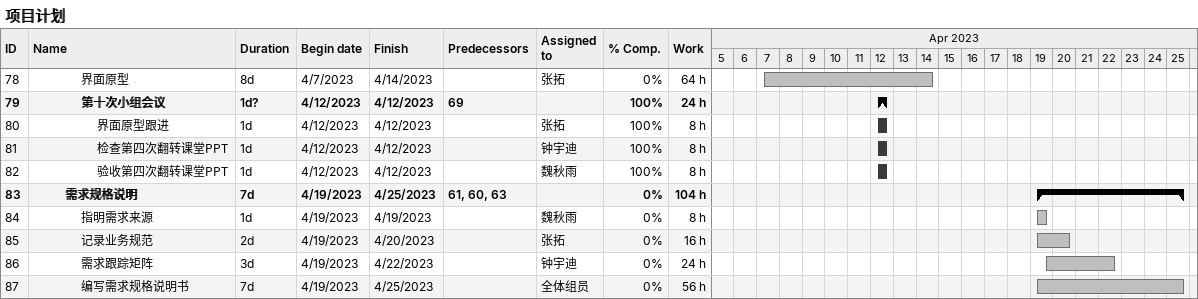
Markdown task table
项目计划

| ID | Level | Task | Duration | Start | Finish | Predecessors | Resources | % complete | Work (h) |
|---|---|---|---|---|---|---|---|---|---|
| 78 | 4 | 界面原型 | 8d | 2023-04-07 | 2023-04-14 |  | 张拓 | 0 | 64 |
| 79 | 4 | **第十次小组会议** | 1d? | 2023-04-12 | 2023-04-12 | 69 |  | 100 | 24 |
| 80 | 5 | 界面原型跟进 | 1d | 2023-04-12 | 2023-04-12 |  | 张拓 | 100 | 8 |
| 81 | 5 | 检查第四次翻转课堂PPT | 1d | 2023-04-12 | 2023-04-12 |  | 钟宇迪 | 100 | 8 |
| 82 | 5 | 验收第四次翻转课堂PPT | 1d | 2023-04-12 | 2023-04-12 |  | 魏秋雨 | 100 | 8 |
| 83 | 3 | **需求规格说明** | 7d | 2023-04-19 | 2023-04-25 | 61, 60, 63 |  | 0 | 104 |
| 84 | 4 | 指明需求来源 | 1d | 2023-04-19 | 2023-04-19 |  | 魏秋雨 | 0 | 8 |
| 85 | 4 | 记录业务规范 | 2d | 2023-04-19 | 2023-04-20 |  | 张拓 | 0 | 16 |
| 86 | 4 | 需求跟踪矩阵 | 3d | 2023-04-19 | 2023-04-22 |  | 钟宇迪 | 0 | 24 |
| 87 | 4 | 编写需求规格说明书 | 7d | 2023-04-19 | 2023-04-25 |  | 全体组员 | 0 | 56 |
